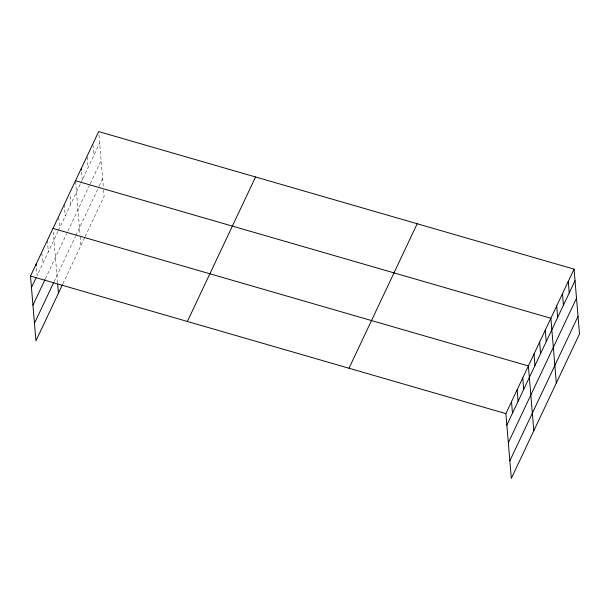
<?xml version="1.0" encoding="UTF-8"?>
<svg xmlns="http://www.w3.org/2000/svg" width="610" height="610" viewBox="0 0 610 610"><rect width="100%" height="100%" fill="white"/><g stroke="black" fill="none" stroke-linecap="round" stroke-linejoin="round"><path stroke-width="0.46" stroke-dasharray="3.05 2.29" d="M57.98 231.388L37.088 275.659L36.425 267.698M58.385 230.534L80.322 184.029M80.711 183.213L99.644 143.091M45.399 278.77L66.688 233.638M67.893 231.083L89.525 185.234M90.303 183.595L101.115 160.674M54.153 281.561L75.442 236.428M75.846 235.574L98.774 186.973M99.163 186.157L102.64 178.783M62.86 283.81L84.798 237.305M85.186 236.489L104.112 196.367L103.601 190.213M98.972 135.123L103.38 187.575M92.956 144.753L93.848 155.375M87.161 157.037L88.053 167.651M81.587 171.974L82.258 179.935M75.571 181.597L80.047 234.949M80.2 236.703L80.939 245.494M70.165 196.176L70.836 204.137M64.248 204.556L65.217 216.062M58.697 217.358L59.589 227.98M53.299 231.937L57.553 282.628M47.374 240.317L48.342 251.823M41.823 253.127L42.715 263.741"/><path stroke-width="0.91" d="M62.456 284.664L35.937 340.86L30.5 276.078L98.675 131.585L574.063 269.14L579.5 333.922L511.325 478.415L505.888 413.633L574.063 269.14M31.468 287.584L36.287 277.367M32.94 305.168L44.995 279.624M34.465 323.277L53.749 282.407M187.377 321.47L255.552 176.976M349.004 368.242L417.187 223.748M506.849 425.132L575.024 280.638M508.328 442.715L576.503 298.221M509.846 460.832L578.021 316.338M75.495 180.712L550.883 318.267L556.32 383.049M53.001 228.399L528.382 365.947L533.819 430.729M30.5 276.078L505.888 413.633M568.268 281.423L569.229 292.922M562.473 293.7L563.434 305.206M556.678 305.984L557.639 317.49M545.256 330.185L546.225 341.691M539.629 342.111L540.597 353.609M534.009 354.029L534.97 365.527M522.755 377.872L523.723 389.371M517.135 389.79L518.096 401.296M511.508 401.708L512.476 413.214M81.29 168.436L81.443 170.205M57.698 284.39L58.438 293.181M36.127 264.16L36.272 265.929"/></g></svg>
